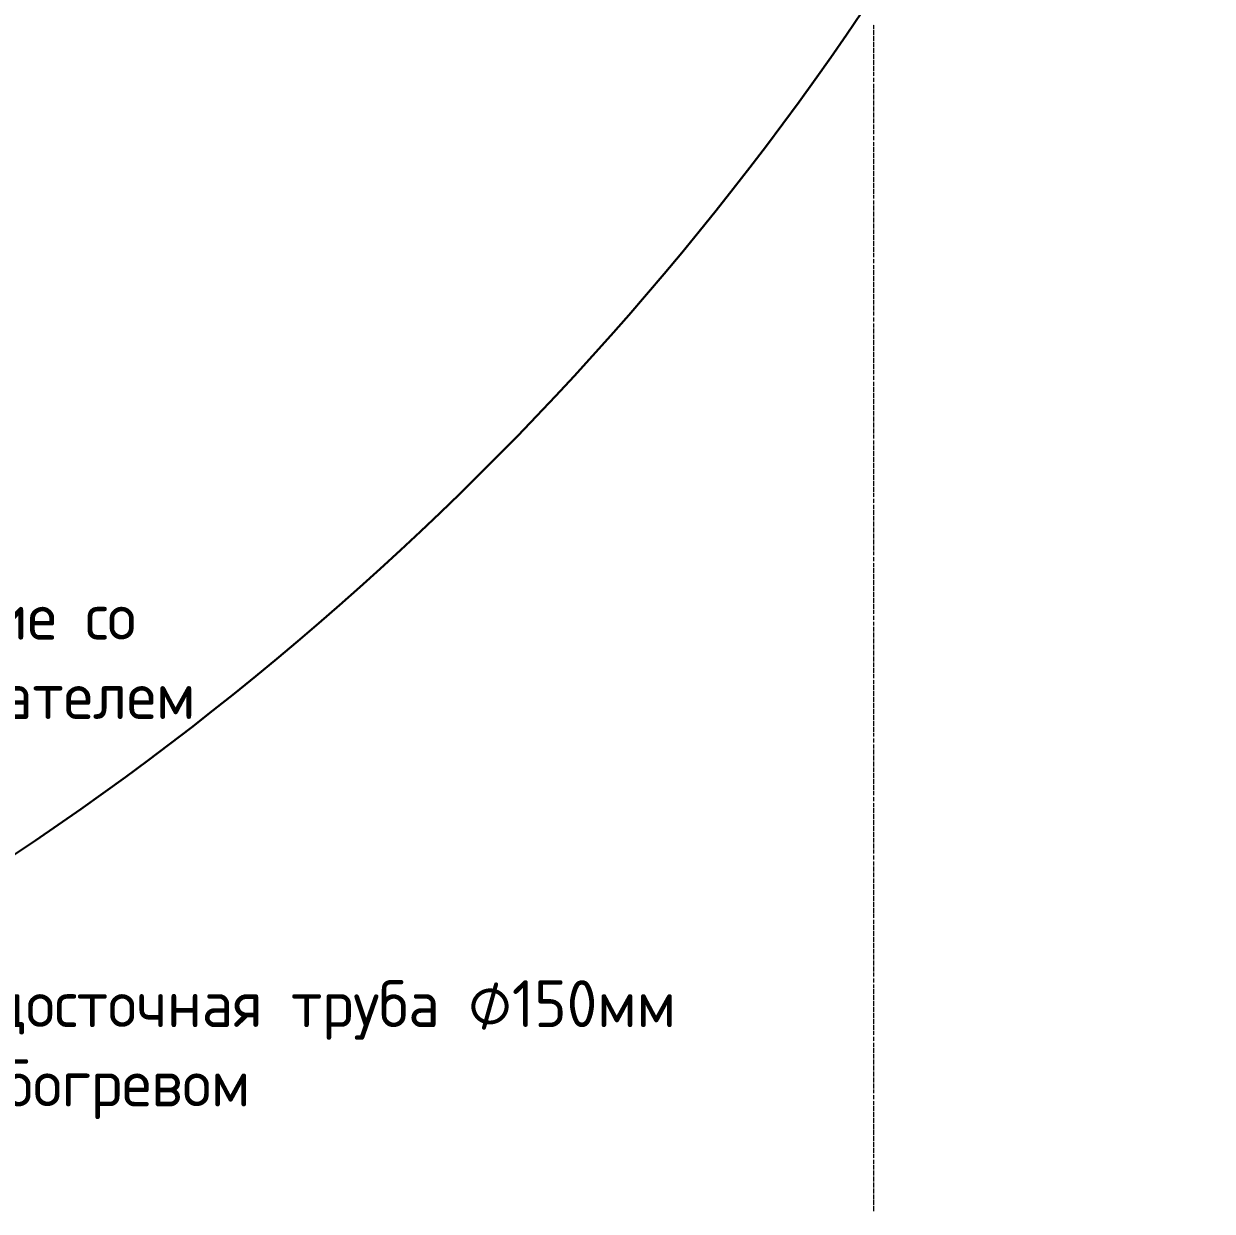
# Model space of a CAD drawing. Header units: millimetres. Extents: x -42533 to 645315, y 3457 to 82611.
# Drawn here: x 595404 to 600482, y 12461 to 17537 of the extents above; entities that cross this region are included whole.
import ezdxf

# ---------------------------------------------------------------- set-up
doc = ezdxf.new("R2010")
doc.units = ezdxf.units.MM
doc.layers.add('PDF _!ЭОМ.Молниезащита', color=7, linetype='Continuous', true_color=0x954a95)
doc.layers.add('PDF _Оси', color=7, linetype='Continuous', true_color=0xbababa)
doc.layers.add('PDF _Текст', color=7, linetype='Continuous')
doc.styles.add('PDF GOST Common', font='GOST_Common.ttf')

msp = doc.modelspace()

# ---------------------------------------------------------------- linework, layer by layer
at = {"layer": 'PDF _!ЭОМ.Молниезащита', "lineweight": 13}
msp.add_arc((591445.4, 22129.1), 9036.1, 344.77295, 295.66956, dxfattribs=at)
at = {"layer": 'PDF _!ЭОМ.Молниезащита', "color": 1, "lineweight": 30}
msp.add_arc((588006.1, 25005), 13250.3, 303.68958, 336.09375, dxfattribs=at)
at = {"layer": 'PDF _Оси', "color": 8, "lineweight": 9}
for points in [[(599035.4, 17535), (599035.4, 17535)], [(599035.4, 17513.8), (599035.4, 17530.8)], [(599035.4, 17488.4), (599035.4, 17509.6)], [(599035.4, 17463), (599035.4, 17484.2)], [(599035.4, 17437.6), (599035.4, 17458.8)], [(599035.4, 17412.2), (599035.4, 17433.4)], [(599035.4, 17386.8), (599035.4, 17407.9)], [(599035.4, 17361.4), (599035.4, 17382.5)], [(599035.4, 17335.9), (599035.4, 17357.1)], [(599035.4, 17314.8), (599035.4, 17331.7)], [(599035.4, 17310.5), (599035.4, 17310.5)], [(599035.4, 17289.4), (599035.4, 17306.3)], [(599035.4, 17285.1), (599035.4, 17285.1)], [(599035.4, 17263.9), (599035.4, 17280.9)], [(599035.4, 17238.5), (599035.4, 17259.7)], [(599035.4, 17213.1), (599035.4, 17234.3)], [(599035.4, 17187.7), (599035.4, 17208.9)], [(599035.4, 17162.3), (599035.4, 17183.5)], [(599035.4, 17136.9), (599035.4, 17158.1)], [(599035.4, 17111.5), (599035.4, 17132.7)], [(599035.4, 17086.1), (599035.4, 17107.2)], [(599035.4, 17064.9), (599035.4, 17081.8)], [(599035.4, 17060.6), (599035.4, 17060.6)], [(599035.4, 17039.5), (599035.4, 17056.4)], [(599035.4, 17035.2), (599035.4, 17035.2)], [(599035.4, 17014.1), (599035.4, 17031)], [(599035.4, 16988.6), (599035.4, 17009.8)], [(599035.4, 16963.2), (599035.4, 16984.4)], [(599035.4, 16937.8), (599035.4, 16959)], [(599035.4, 16912.4), (599035.4, 16933.6)], [(599035.4, 16887), (599035.4, 16908.2)], [(599035.4, 16861.6), (599035.4, 16882.8)], [(599035.4, 16836.2), (599035.4, 16857.4)], [(599035.4, 16810.8), (599035.4, 16831.9)], [(599035.4, 16789.6), (599035.4, 16806.5)], [(599035.4, 16785.4), (599035.4, 16785.4)], [(599035.4, 16764.2), (599035.4, 16781.1)], [(599035.4, 16738.8), (599035.4, 16759.9)], [(599035.4, 16713.4), (599035.4, 16734.5)], [(599035.4, 16687.9), (599035.4, 16709.1)], [(599035.4, 16662.5), (599035.4, 16683.7)], [(599035.4, 16637.1), (599035.4, 16658.3)], [(599035.4, 16611.7), (599035.4, 16632.9)], [(599035.4, 16586.3), (599035.4, 16607.5)], [(599035.4, 16560.9), (599035.4, 16582.1)], [(599035.4, 16539.7), (599035.4, 16556.6)], [(599035.4, 16535.5), (599035.4, 16535.5)], [(599035.4, 16514.3), (599035.4, 16531.2)], [(599035.4, 16510.1), (599035.4, 16510.1)], [(599035.4, 16488.9), (599035.4, 16505.8)], [(599035.4, 16463.5), (599035.4, 16484.6)], [(599035.4, 16438.1), (599035.4, 16459.2)], [(599035.4, 16412.6), (599035.4, 16433.8)], [(599035.4, 16387.2), (599035.4, 16408.4)], [(599035.4, 16361.8), (599035.4, 16383)], [(599035.4, 16336.4), (599035.4, 16357.6)], [(599035.4, 16311), (599035.4, 16332.2)], [(599035.4, 16289.8), (599035.4, 16306.8)], [(599035.4, 16285.6), (599035.4, 16285.6)], [(599035.4, 16264.4), (599035.4, 16281.3)], [(599035.4, 16260.2), (599035.4, 16260.2)], [(599035.4, 16239), (599035.4, 16255.9)], [(599035.4, 16213.6), (599035.4, 16234.8)], [(599035.4, 16188.2), (599035.4, 16209.3)], [(599035.4, 16162.8), (599035.4, 16183.9)], [(599035.4, 16137.3), (599035.4, 16158.5)], [(599035.4, 16111.9), (599035.4, 16133.1)], [(599035.4, 16086.5), (599035.4, 16107.7)], [(599035.4, 16061.1), (599035.4, 16082.3)], [(599035.4, 16039.9), (599035.4, 16056.9)], [(599035.4, 16035.7), (599035.4, 16035.7)], [(599035.4, 16014.5), (599035.4, 16031.5)], [(599035.4, 16010.3), (599035.4, 16010.3)], [(599035.4, 15989.1), (599035.4, 16006)], [(599035.4, 15963.7), (599035.4, 15984.9)], [(599035.4, 15938.3), (599035.4, 15959.5)], [(599035.4, 15912.9), (599035.4, 15934)], [(599035.4, 15887.5), (599035.4, 15908.6)], [(599035.4, 15862), (599035.4, 15883.2)], [(599035.4, 15836.6), (599035.4, 15857.8)], [(599035.4, 15811.2), (599035.4, 15832.4)], [(599035.4, 15785.8), (599035.4, 15807)], [(599035.4, 15764.6), (599035.4, 15781.6)], [(599035.4, 15760.4), (599035.4, 15760.4)], [(599035.4, 15739.2), (599035.4, 15756.2)], [(599035.4, 15713.8), (599035.4, 15735)], [(599035.4, 15688.4), (599035.4, 15709.6)], [(599035.4, 15663), (599035.4, 15684.2)], [(599035.4, 15637.6), (599035.4, 15658.7)], [(599035.4, 15612.2), (599035.4, 15633.3)], [(599035.4, 15586.7), (599035.4, 15607.9)], [(599035.4, 15561.3), (599035.4, 15582.5)], [(599035.4, 15535.9), (599035.4, 15557.1)], [(599035.4, 15514.7), (599035.4, 15531.7)], [(599035.4, 15510.5), (599035.4, 15510.5)], [(599035.4, 15489.3), (599035.4, 15506.3)], [(599035.4, 15485.1), (599035.4, 15485.1)], [(599035.4, 15463.9), (599035.4, 15480.9)], [(599035.4, 15438.5), (599035.4, 15459.7)], [(599035.4, 15413.1), (599035.4, 15434.3)], [(599035.4, 15387.7), (599035.4, 15408.9)], [(599035.4, 15362.3), (599035.4, 15383.5)], [(599035.4, 15336.9), (599035.4, 15358)], [(599035.4, 15311.5), (599035.4, 15332.6)], [(599035.4, 15286), (599035.4, 15307.2)], [(599035.4, 15264.9), (599035.4, 15281.8)], [(599035.4, 15260.6), (599035.4, 15260.6)], [(599035.4, 15239.4), (599035.4, 15256.4)], [(599035.4, 15235.2), (599035.4, 15235.2)], [(599035.4, 15214), (599035.4, 15231)], [(599035.4, 15188.6), (599035.4, 15209.8)], [(599035.4, 15163.2), (599035.4, 15184.4)], [(599035.4, 15137.8), (599035.4, 15159)], [(599035.4, 15112.4), (599035.4, 15133.6)], [(599035.4, 15087), (599035.4, 15108.2)], [(599035.4, 15061.6), (599035.4, 15082.7)], [(599035.4, 15036.2), (599035.4, 15057.3)], [(599035.4, 15015), (599035.4, 15031.9)], [(599035.4, 15010.7), (599035.4, 15010.7)], [(599035.4, 14989.6), (599035.4, 15006.5)], [(599035.4, 14985.3), (599035.4, 14985.3)], [(599035.4, 14964.2), (599035.4, 14981.1)], [(599035.4, 14938.7), (599035.4, 14959.9)], [(599035.4, 14913.3), (599035.4, 14934.5)], [(599035.4, 14887.9), (599035.4, 14909.1)], [(599035.4, 14862.5), (599035.4, 14883.7)], [(599035.4, 14837.1), (599035.4, 14858.3)], [(599035.4, 14811.7), (599035.4, 14832.9)], [(599035.4, 14786.3), (599035.4, 14807.4)], [(599035.4, 14760.9), (599035.4, 14782)], [(599035.4, 14739.7), (599035.4, 14756.6)], [(599035.4, 14735.4), (599035.4, 14735.4)], [(599035.4, 14714.3), (599035.4, 14731.2)], [(599035.4, 14688.9), (599035.4, 14710)], [(599035.4, 14663.4), (599035.4, 14684.6)], [(599035.4, 14638), (599035.4, 14659.2)], [(599035.4, 14612.6), (599035.4, 14633.8)], [(599035.4, 14587.2), (599035.4, 14608.4)], [(599035.4, 14561.8), (599035.4, 14583)], [(599035.4, 14536.4), (599035.4, 14557.6)], [(599035.4, 14511), (599035.4, 14532.1)], [(599035.4, 14489.8), (599035.4, 14506.7)], [(599035.4, 14485.6), (599035.4, 14485.6)], [(599035.4, 14464.4), (599035.4, 14481.3)], [(599035.4, 14460.1), (599035.4, 14460.1)], [(599035.4, 14439), (599035.4, 14455.9)], [(599035.4, 14413.6), (599035.4, 14434.7)], [(599035.4, 14388.1), (599035.4, 14409.3)], [(599035.4, 14362.7), (599035.4, 14383.9)], [(599035.4, 14337.3), (599035.4, 14358.5)], [(599035.4, 14311.9), (599035.4, 14333.1)], [(599035.4, 14286.5), (599035.4, 14307.7)], [(599035.4, 14261.1), (599035.4, 14282.3)], [(599035.4, 14239.9), (599035.4, 14256.8)], [(599035.4, 14235.7), (599035.4, 14235.7)], [(599035.4, 14214.5), (599035.4, 14231.4)], [(599035.4, 14210.3), (599035.4, 14210.3)], [(599035.4, 14189.1), (599035.4, 14206)], [(599035.4, 14163.7), (599035.4, 14184.8)], [(599035.4, 14138.3), (599035.4, 14159.4)], [(599035.4, 14112.8), (599035.4, 14134)], [(599035.4, 14087.4), (599035.4, 14108.6)], [(599035.4, 14062), (599035.4, 14083.2)], [(599035.4, 14036.6), (599035.4, 14057.8)], [(599035.4, 14011.2), (599035.4, 14032.4)], [(599035.4, 13990), (599035.4, 14007)], [(599035.4, 13985.8), (599035.4, 13985.8)], [(599035.4, 13964.6), (599035.4, 13981.6)], [(599035.4, 13960.4), (599035.4, 13960.4)], [(599035.4, 13939.2), (599035.4, 13956.1)], [(599035.4, 13913.8), (599035.4, 13935)], [(599035.4, 13888.4), (599035.4, 13909.6)], [(599035.4, 13863), (599035.4, 13884.1)], [(599035.4, 13837.5), (599035.4, 13858.7)], [(599035.4, 13812.1), (599035.4, 13833.3)], [(599035.4, 13786.7), (599035.4, 13807.9)], [(599035.4, 13761.3), (599035.4, 13782.5)], [(599035.4, 13735.9), (599035.4, 13757.1)], [(599035.4, 13714.7), (599035.4, 13731.7)], [(599035.4, 13710.5), (599035.4, 13710.5)], [(599035.4, 13689.3), (599035.4, 13706.3)], [(599035.4, 13663.9), (599035.4, 13685.1)], [(599035.4, 13638.5), (599035.4, 13659.7)], [(599035.4, 13613.1), (599035.4, 13634.3)], [(599035.4, 13587.7), (599035.4, 13608.8)], [(599035.4, 13562.3), (599035.4, 13583.4)], [(599035.4, 13536.8), (599035.4, 13558)], [(599035.4, 13511.4), (599035.4, 13532.6)], [(599035.4, 13486), (599035.4, 13507.2)], [(599035.4, 13464.8), (599035.4, 13481.8)], [(599035.4, 13460.6), (599035.4, 13460.6)], [(599035.4, 13439.4), (599035.4, 13456.4)], [(599035.4, 13435.2), (599035.4, 13435.2)], [(599035.4, 13414), (599035.4, 13431)], [(599035.4, 13388.6), (599035.4, 13409.8)], [(599035.4, 13363.2), (599035.4, 13384.4)], [(599035.4, 13337.8), (599035.4, 13359)], [(599035.4, 13312.4), (599035.4, 13333.5)], [(599035.4, 13287), (599035.4, 13308.1)], [(599035.4, 13261.5), (599035.4, 13282.7)], [(599035.4, 13236.1), (599035.4, 13257.3)], [(599035.4, 13215), (599035.4, 13231.9)], [(599035.4, 13210.7), (599035.4, 13210.7)], [(599035.4, 13189.5), (599035.4, 13206.5)], [(599035.4, 13185.3), (599035.4, 13185.3)], [(599035.4, 13164.1), (599035.4, 13181.1)], [(599035.4, 13138.7), (599035.4, 13159.9)], [(599035.4, 13113.3), (599035.4, 13134.5)], [(599035.4, 13087.9), (599035.4, 13109.1)], [(599035.4, 13062.5), (599035.4, 13083.7)], [(599035.4, 13037.1), (599035.4, 13058.2)], [(599035.4, 13011.7), (599035.4, 13032.8)], [(599035.4, 12986.2), (599035.4, 13007.4)], [(599035.4, 12965.1), (599035.4, 12982)], [(599035.4, 12960.8), (599035.4, 12960.8)], [(599035.4, 12939.7), (599035.4, 12956.6)], [(599035.4, 12935.4), (599035.4, 12935.4)], [(599035.4, 12914.2), (599035.4, 12931.2)], [(599035.4, 12888.8), (599035.4, 12910)], [(599035.4, 12863.4), (599035.4, 12884.6)], [(599035.4, 12838), (599035.4, 12859.2)], [(599035.4, 12812.6), (599035.4, 12833.8)], [(599035.4, 12787.2), (599035.4, 12808.4)], [(599035.4, 12761.8), (599035.4, 12782.9)], [(599035.4, 12736.4), (599035.4, 12757.5)], [(599035.4, 12710.9), (599035.4, 12732.1)], [(599035.4, 12689.8), (599035.4, 12706.7)], [(599035.4, 12685.5), (599035.4, 12685.5)], [(599035.4, 12664.4), (599035.4, 12681.3)], [(599035.4, 12638.9), (599035.4, 12660.1)], [(599035.4, 12613.5), (599035.4, 12634.7)], [(599035.4, 12588.1), (599035.4, 12609.3)], [(599035.4, 12562.7), (599035.4, 12583.9)], [(599035.4, 12537.3), (599035.4, 12558.5)], [(599035.4, 12511.9), (599035.4, 12533.1)], [(599035.4, 12486.5), (599035.4, 12507.7)], [(599035.4, 12461.1), (599035.4, 12482.2)]]:
    msp.add_lwpolyline(points, dxfattribs=at)

# ---------------------------------------------------------------- texts
at = {"layer": 'PDF _Текст', "color": 7, "char_height": 200.023, "attachment_point": 4, "style": 'PDF GOST Common'}
for s, insert in [('Ограждение со', (594124.4, 14977.1)), ('снегодержателем', (594124.4, 14638.3)), ('Водосточная труба ⌀150мм', (594979.9, 13321.1)), ('с обогревом', (594979.9, 12982.2))]:
    msp.add_mtext(s, dxfattribs=dict(at, insert=insert))

doc.saveas('drawing.dxf')
